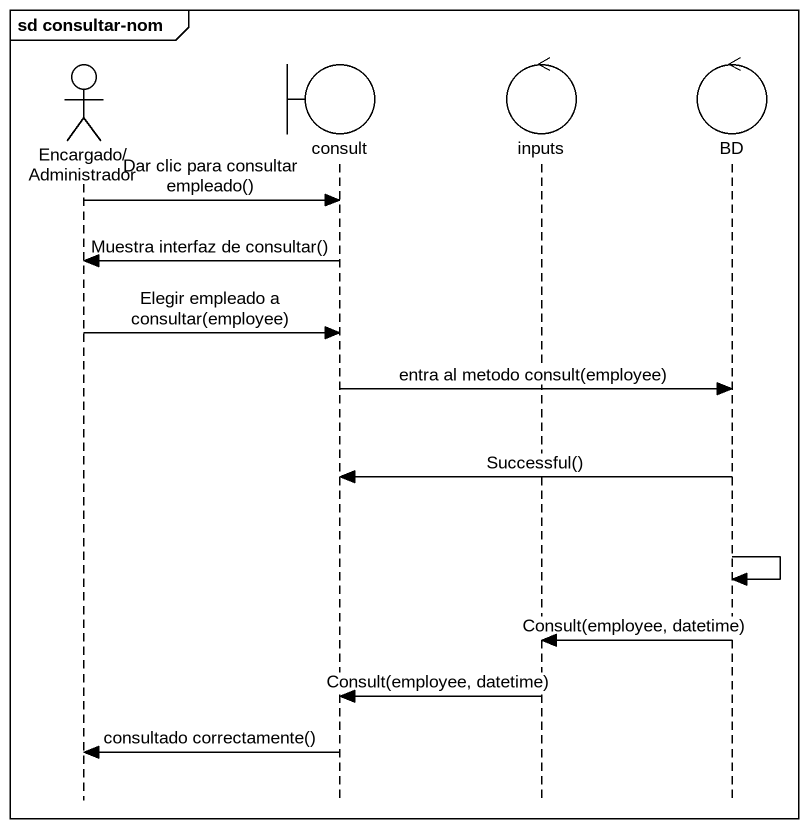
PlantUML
@startuml
mainframe sd consultar-nom
hide footbox
actor "Encargado/Administrador" as Encargado_Administrador
boundary consult
control inputs
control BD

Encargado_Administrador -> consult : Dar clic para consultar empleado()
consult -> Encargado_Administrador : Muestra interfaz de consultar()
Encargado_Administrador -> consult : Elegir empleado a consultar(employee)
consult -> BD : entra al metodo consult(employee)
BD -> consult : Successful()
BD -> BD
BD -> inputs : Consult(employee, datetime)
inputs -> consult : Consult(employee, datetime)
consult -> Encargado_Administrador : consultado correctamente()
@enduml
